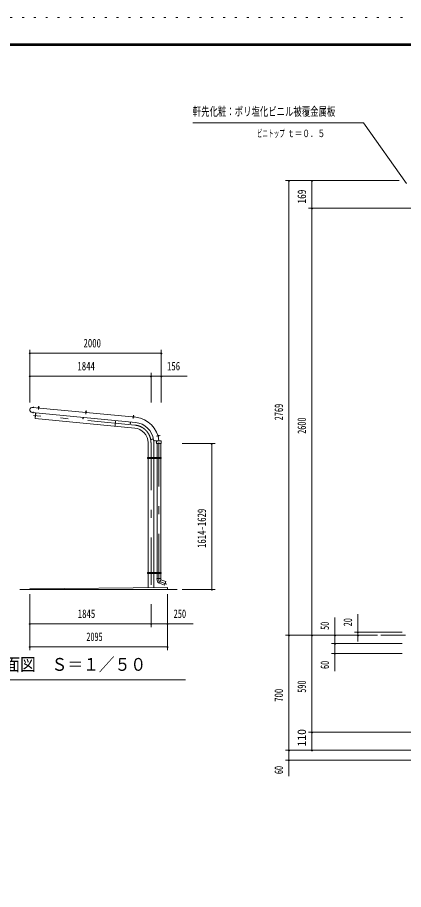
# Model space of a CAD drawing. Units: millimetres, scale not verified. Extents: x -25848 to 25858, y -10500 to 10500.
# Drawn here: x 10128 to 16004, y -2775 to 10500 of the extents above; entities that cross this region are included whole.
import ezdxf
from ezdxf.enums import TextEntityAlignment as Align

# ---------------------------------------------------------------- set-up
doc = ezdxf.new("R2010")
doc.units = ezdxf.units.MM
doc.header["$LTSCALE"] = 60
doc.linetypes.add('USER3', pattern=[24, 12, -5, 2, -5])
doc.linetypes.add('USER4', pattern=[3, 0.5, -2.5])
for name, color, linetype, lineweight in [('0-2_1-05BOLD', 7, 'Continuous', 18), ('0-3_1-25CENTER', 3, 'USER3', 18), ('0-5_1-55DIM', 3, 'Continuous', 18), ('0-6_2-02BOLD', 7, 'Continuous', 18), ('0-A_2-52DIM', 3, 'Continuous', 18), ('0-C_F-F1PAPER', 5, 'Continuous', 18), ('0-D_F-E_J_ADD', 5, 'USER4', 18)]:
    doc.layers.add(name, color=color, linetype=linetype, lineweight=lineweight)
doc.styles.add('ＭＳ ゴシック', font='')
doc.styles.get('ＭＳ ゴシック').set_extended_font_data('MS Gothic')

msp = doc.modelspace()

# ---------------------------------------------------------------- linework, layer by layer
at = {"layer": '0-2_1-05BOLD'}
for p, q in [((11930.47, 4413.16), (10357.34, 4564.64)), ((10447.41, 4566.74), (10446.92, 4561.64)), ((10453.38, 4561.02), (10453.87, 4566.12)), ((10349.96, 4488), (11922.79, 4336.54)), ((11168.58, 4492.15), (11169.07, 4497.25)), ((11175.53, 4496.63), (11175.05, 4491.53)), ((11890.73, 4427.77), (11890.24, 4422.67)), ((11896.71, 4422.05), (11897.2, 4427.14)), ((11621.77, 4365.53), (11613.43, 4278.84)), ((12270.44, 4135.15), (12275.48, 4136.04)), ((12276.61, 4129.65), (12271.57, 4128.75)), ((12285.74, 4131.51), (12284.7, 4137.42)), ((12115.89, 3800.67), (12115.89, 4025.67)), ((12198.17, 4080.32), (12175.52, 4076.33)), ((12204.99, 4025.67), (12204.99, 3800.67)), ((12278.42, 4060.56), (12216.33, 4054.97)), ((12245.56, 4057.49), (12245.56, 4057.6)), ((12248.76, 4057.49), (12248.76, 4057.89)), ((12252.75, 3800.67), (12252.75, 4012.49)), ((12307.74, 4012.49), (12307.74, 3800.67)), ((12108.19, 3792.67), (12114.29, 3792.67)), ((12114.29, 3784.67), (12114.29, 3800.67)), ((12115.89, 2053.27), (12115.89, 3784.67)), ((12204.99, 3784.67), (12204.99, 2053.27)), ((12206.59, 3800.67), (12206.59, 3784.67)), ((12251.15, 3784.67), (12251.15, 3800.67)), ((12252.75, 2053.27), (12252.75, 3784.67)), ((12307.74, 3784.67), (12307.74, 2053.27)), ((12309.34, 3800.67), (12309.34, 3784.67)), ((12309.34, 3792.67), (12315.44, 3792.67)), ((12114.29, 2045.27), (12108.19, 2045.27)), ((12114.29, 2037.27), (12114.29, 2053.27)), ((12115.89, 1821.86), (12115.89, 2037.27)), ((12204.99, 2037.27), (12204.99, 1822.71)), ((12206.59, 2053.27), (12206.59, 2037.27)), ((12251.15, 2037.27), (12251.15, 2053.27)), ((12252.75, 1961.8), (12252.75, 2037.27)), ((12307.74, 2037.27), (12307.74, 1961.8)), ((12309.34, 2053.27), (12309.34, 2037.27)), ((12315.44, 2045.27), (12309.34, 2045.27)), ((12289.17, 1888.03), (12364.94, 1860.46)), ((12310.74, 1938.71), (12291.93, 1887.03)), ((12560.44, 1794.67), (10165.44, 1794.67))]:
    msp.add_line(p, q, dxfattribs=at)
for points in [[(10442.19, 4562.1), (10442.04, 4560.51), (10457.96, 4558.97), (10458.12, 4560.57)], [(11163.85, 4492.61), (11163.7, 4491.02), (11179.62, 4489.48), (11179.78, 4491.08)], [(11885.36, 4421.53), (11901.28, 4420), (11901.44, 4421.59), (11885.51, 4423.12)], [(12270.81, 4123.8), (12268.04, 4139.55), (12269.61, 4139.83), (12272.39, 4124.07)], [(12244.36, 4012.49), (12244.36, 4057.49), (12314.36, 4057.49), (12314.36, 4012.49)], [(12108.19, 3784.67), (12108.19, 3800.67), (12315.44, 3800.67), (12315.44, 3784.67)], [(12315.44, 2037.27), (12108.19, 2037.27), (12108.19, 2053.27), (12315.44, 2053.27)]]:
    msp.add_lwpolyline(points, close=True, dxfattribs=at)
for points in [[(10443.69, 4561.96), (10444.18, 4567.05), (10445.09, 4567.47), (10456.28, 4566.39), (10457.11, 4565.81), (10456.61, 4560.71)], [(10453.67, 4566.65), (10454.52, 4575.42), (10448.55, 4575.99), (10447.7, 4567.22)], [(10448.55, 4575.99), (10449.09, 4576.44), (10454.07, 4575.96), (10454.52, 4575.42)], [(10404.21, 4482.78), (10396.16, 4399.16), (10399.34, 4398.86)], [(11912.05, 4250.08), (10399.05, 4395.77), (10407.4, 4482.47)], [(11129.05, 4412.98), (11126.85, 4390.08), (11123.67, 4390.39), (11125.87, 4413.28)], [(11178.28, 4491.22), (11178.77, 4496.32), (11177.95, 4496.9), (11166.75, 4497.98), (11165.84, 4497.56), (11165.35, 4492.47)], [(11169.37, 4497.73), (11170.21, 4506.5), (11176.18, 4505.93)], [(11170.21, 4506.5), (11170.76, 4506.95), (11175.73, 4506.47), (11176.18, 4505.93), (11175.34, 4497.16)], [(11887.01, 4422.98), (11887.5, 4428.08), (11888.42, 4428.5), (11899.61, 4427.41), (11900.43, 4426.83), (11899.94, 4421.73)], [(11897, 4427.67), (11897.84, 4436.44), (11891.87, 4437.01), (11891.03, 4428.24)], [(11891.87, 4437.01), (11892.42, 4437.46), (11897.4, 4436.99), (11897.84, 4436.44)], [(11850.72, 4343.48), (11848.51, 4320.6), (11845.33, 4320.9), (11847.53, 4343.79)], [(12272.13, 4125.56), (12277.18, 4126.45), (12277.52, 4127.39), (12275.56, 4138.47), (12274.92, 4139.24), (12269.87, 4138.35)], [(12276.02, 4135.89), (12284.7, 4137.42), (12285.28, 4137.01), (12286.15, 4132.09), (12285.74, 4131.51), (12277.06, 4129.98)], [(12175.52, 4076.33), (12174.97, 4079.48), (12197.59, 4083.47)], [(12364.94, 1860.46), (12383.76, 1912.14), (12307.74, 1939.81), (12309.75, 1961.8), (12250.75, 1961.8), (12253.21, 1934.74)], [(10315.44, 1794.67), (10315.44, 1804.67), (12410.44, 1824.67), (12410.44, 1794.67)]]:
    msp.add_lwpolyline(points, dxfattribs=at)
for centre in [(12228.87, 3792.67), (12228.87, 2045.27)]:
    msp.add_circle(centre, 6.25, dxfattribs=at)
for centre, radius, start, end in [((10355.06, 4526.28), 38.62, 82.41238, 262.41238), ((10442.84, 4558.42), 2, 84.4998, 264.4998), ((10445.56, 4564.54), 2.88, 50.11574, 110.11574), ((10449.66, 4556.23), 10.75, 66.91203, 102.08795), ((10455.26, 4563.6), 2.88, 58.88425, 118.88425), ((10456.77, 4557.08), 2, 264.50061, 84.50061), ((11164.5, 4488.93), 2, 84.4998, 264.4998), ((11167.22, 4495.05), 2.88, 50.11574, 110.11574), ((11171.32, 4486.74), 10.75, 66.91203, 102.08795), ((11176.92, 4494.11), 2.88, 58.88425, 118.88425), ((11178.43, 4487.59), 2, 264.50061, 84.50061), ((11886.16, 4419.45), 2, 84.4998, 264.4998), ((11888.89, 4425.56), 2.88, 50.11574, 110.11574), ((11892.98, 4417.26), 10.75, 66.91203, 102.08795), ((11898.59, 4424.62), 2.88, 58.88425, 118.88425), ((11900.09, 4418.1), 2, 264.50061, 84.50061), ((11890.44, 4025.67), 389.55, 4.68604, 84.10165), ((11890.44, 4025.67), 225.45, 0, 84.50003), ((11890.44, 4025.67), 312.55, 7.76237, 84.05869), ((12265.87, 4138.16), 2.38, 10.01471, 190.01471), ((12268.98, 4124.49), 1.68, 190.00774, 10.00774), ((12272.86, 4137.23), 2.88, 335.62325, 35.62325), ((12265.95, 4131.06), 10.75, 352.41954, 27.59546), ((12274.56, 4127.63), 2.88, 344.39175, 44.39175), ((12214.99, 4069.91), 15, 187.76337, 275.1433), ((11890.44, 4025.67), 314.55, 0, 6.42661), ((11890.44, 4025.67), 374.55, 4.87415, 5.13853), ((12307.98, 1939.72), 55, 185.19513, 249.99989)]:
    msp.add_arc(centre, radius, start, end, dxfattribs=at)
at = {"layer": '0-3_1-25CENTER'}
for p, q in [((10372.48, 4555.98), (10374.16, 4573.44)), ((10452.41, 4584.82), (10447.45, 4533.3)), ((11174.08, 4515.33), (11169.11, 4463.81)), ((10364.92, 4477.51), (10366.94, 4498.42)), ((11916.32, 4294.43), (10370.27, 4443.29)), ((11895.73, 4445.85), (11890.77, 4394.32)), ((12301.96, 4137.41), (12245.12, 4127.39)), ((12160.44, 4025.67), (12160.44, 1644.67)), ((12255.32, 4042.49), (12232.52, 4042.49)), ((12241.37, 3792.67), (12216.37, 3792.67)), ((12228.87, 3805.17), (12228.87, 3780.17)), ((12216.37, 2045.27), (12241.37, 2045.27)), ((12228.87, 2057.77), (12228.87, 2032.77))]:
    msp.add_line(p, q, dxfattribs=at)
msp.add_lwpolyline([(12402.99, 1875.87), (12280.25, 1920.55), (12280.25, 4030.63)], dxfattribs=at)
msp.add_arc((11890.44, 4025.67), 270, 0, 84.50003, dxfattribs=at)
at = {"layer": '0-5_1-55DIM'}
for p, q in [((10326.44, 5388.67), (10306.44, 5388.67)), ((10316.44, 4638.67), (10316.44, 5438.67)), ((10316.44, 5388.67), (12316.44, 5388.67)), ((10316.44, 5388.67), (12316.44, 5388.67)), ((12326.44, 5388.67), (12306.44, 5388.67)), ((12316.44, 5438.67), (12316.44, 4638.67)), ((12160.44, 4638.67), (12160.44, 5088.67)), ((10326.44, 5038.67), (10306.44, 5038.67)), ((10316.44, 5038.67), (12160.44, 5038.67)), ((12708.94, 5038.67), (10316.44, 5038.67)), ((12170.44, 5038.67), (12150.44, 5038.67)), ((12160.44, 5038.67), (12316.44, 5038.67)), ((12326.44, 5038.67), (12306.44, 5038.67)), ((13135.44, 4012.49), (12635.44, 4012.49)), ((13095.44, 4012.49), (13075.44, 4012.49)), ((13085.44, 1794.67), (13085.44, 4012.49)), ((12635.44, 1794.67), (13135.44, 1794.67)), ((13095.44, 1794.67), (13075.44, 1794.67)), ((10315.44, 1719.67), (10315.44, 869.67)), ((12410.44, 869.67), (12410.44, 1719.67)), ((12160.44, 1569.67), (12160.44, 1219.67)), ((10325.44, 1269.67), (10305.44, 1269.67)), ((10315.44, 1269.67), (12160.44, 1269.67)), ((12802.94, 1269.67), (10315.44, 1269.67)), ((12170.44, 1269.67), (12150.44, 1269.67)), ((12160.44, 1269.67), (12410.44, 1269.67)), ((12420.44, 1269.67), (12400.44, 1269.67)), ((10325.44, 919.67), (10305.44, 919.67)), ((10315.44, 919.67), (12410.44, 919.67)), ((10315.44, 919.67), (12410.44, 919.67)), ((12420.44, 919.67), (12400.44, 919.67)), ((9687.94, 419.67), (12687.94, 419.67))]:
    msp.add_line(p, q, dxfattribs=at)
for centre in [(10316.44, 5388.67), (12316.44, 5388.67), (10316.44, 5038.67), (12160.44, 5038.67), (12316.44, 5038.67), (13085.44, 4012.49), (13085.44, 1794.67), (10315.44, 1269.67), (12160.44, 1269.67), (12410.44, 1269.67), (10315.44, 919.67), (12410.44, 919.67)]:
    msp.add_arc(centre, 10, 180, 0, dxfattribs=at)
at = {"layer": '0-6_2-02BOLD'}
msp.add_line((16033.87, 1094.93), (15658.87, 1094.93), dxfattribs=at)
at = {"layer": '0-A_2-52DIM'}
for p, q in [((14208.87, 8017.43), (15938.48, 8017.43)), ((14268.87, 8017.43), (14248.87, 8017.43)), ((14258.87, 8017.43), (14258.87, -1050.07)), ((14618.87, 8017.43), (14598.87, 8017.43)), ((14608.87, -655.07), (14608.87, 8017.43)), ((16118, 7594.92), (14558.87, 7594.92)), ((14618.87, 7594.92), (14598.87, 7594.92)), ((14958.87, 549.93), (14958.87, 1364.93)), ((15308.87, 1002.83), (15308.87, 1414.93)), ((14208.87, 1094.93), (15608.87, 1094.93)), ((14268.87, 1094.93), (14248.87, 1094.93)), ((14618.87, 1094.93), (14598.87, 1094.93)), ((14968.87, 1094.93), (14948.87, 1094.93)), ((15258.87, 1144.93), (15983.87, 1144.93)), ((15318.87, 1144.93), (15298.87, 1144.93)), ((15318.87, 1094.93), (15298.87, 1094.93)), ((15983.87, 969.93), (14908.87, 969.93)), ((14968.87, 969.93), (14948.87, 969.93)), ((14908.87, 819.93), (15983.87, 819.93)), ((14968.87, 819.93), (14948.87, 819.93)), ((20484.99, -380.07), (14558.87, -380.07)), ((14618.87, -380.07), (14598.87, -380.07)), ((14208.87, -655.07), (19221.37, -655.07)), ((14268.87, -655.07), (14248.87, -655.07)), ((14618.87, -655.07), (14598.87, -655.07)), ((14208.87, -805.07), (19221.37, -805.07)), ((14268.87, -805.07), (14248.87, -805.07))]:
    msp.add_line(p, q, dxfattribs=at)
msp.add_lwpolyline([(16048.32, 7970.46), (15396.37, 8894.93), (12796.37, 8894.93)], dxfattribs=at)
for centre in [(14258.87, 8017.43), (14608.87, 8017.43), (14608.87, 7594.92), (14258.87, 1094.93), (14608.87, 1094.93), (14958.87, 1094.93), (15308.87, 1144.93), (15308.87, 1094.93), (14958.87, 969.93), (14958.87, 819.93), (14608.87, -380.07), (14258.87, -655.07), (14608.87, -655.07), (14258.87, -805.07)]:
    msp.add_arc(centre, 10, 180, 0, dxfattribs=at)
at = {"layer": '0-C_F-F1PAPER'}
for points in [[(25357.78, -10000), (-3342.22, -10000), (-3342.22, 10100), (25357.78, 10100)], [(25355.28, -9997.5), (-3339.72, -9997.5), (-3339.72, 10097.5), (25355.28, 10097.5)], [(25352.78, -9995), (-3337.22, -9995), (-3337.22, 10095), (25352.78, 10095)], [(25350.28, -9992.5), (25350.28, 10092.5), (-3334.72, 10092.5), (-3334.72, -9992.5)], [(25347.78, -9990), (-3332.22, -9990), (-3332.22, 10090), (25347.78, 10090)], [(25345.28, -9987.5), (25345.28, 10087.5), (-3329.72, 10087.5), (-3329.72, -9987.5)], [(25342.78, -9985), (-3327.22, -9985), (-3327.22, 10085), (25342.78, 10085)], [(25340.28, -9982.5), (25340.28, 10082.5), (-3324.72, 10082.5), (-3324.72, -9982.5)], [(25337.78, -9980), (25337.78, 10080), (-3322.22, 10080), (-3322.22, -9980)], [(25335.28, -9977.5), (25335.28, 10077.5), (-3319.72, 10077.5), (-3319.72, -9977.5)], [(25332.78, -9975), (-3317.22, -9975), (-3317.22, 10075), (25332.78, 10075)]]:
    msp.add_lwpolyline(points, close=True, dxfattribs=at)
at = {"layer": '0-D_F-E_J_ADD'}
msp.add_lwpolyline([(25857.78, -10500), (-3842.22, -10500), (-3842.22, 10500), (25857.78, 10500)], close=True, dxfattribs=at)

# ---------------------------------------------------------------- texts
at = {"layer": '0-5_1-55DIM', "color": 7, "style": 'ＭＳ ゴシック'}
for s, height, width, p in [('2000', 130.2, 0.75, (11133.41, 5438.67)), ('1844', 130.2, 0.75, (11040.88, 5088.67)), ('156', 130.2, 0.75, (12403.79, 5088.67)), ('1845', 130.2, 0.75, (11045.71, 1319.67)), ('250', 130.2, 0.65, (12504.86, 1319.67)), ('2095', 130.2, 0.7, (11176.93, 969.67)), ('側面図\u3000Ｓ＝１／５０', 195.4, 0.9, (9687.94, 496.31))]:
    msp.add_text(s, height=height, dxfattribs=dict(at, width=width)).set_placement(p, align=Align.BOTTOM_LEFT)
at = {"layer": '0-5_1-55DIM', "color": 7, "style": 'ＭＳ ゴシック', "width": 0.75}
msp.add_text('1614-1629', height=130.2, rotation=90, dxfattribs=at).set_placement((13035.44, 2424.82), align=Align.BOTTOM_LEFT)
at = {"layer": '0-A_2-52DIM', "color": 7, "style": 'ＭＳ ゴシック'}
for s, height, width, p in [('軒先化粧：ポリ塩化ビニル被覆金属板', 130.2, 0.7, (12796.37, 8962.7)), ('ビニトップ ', 110.7, 0.55, (13771.37, 8644.93)), ('ｔ＝０．５', 110.7, 0.75, (14230.65, 8644.93))]:
    msp.add_text(s, height=height, dxfattribs=dict(at, width=width)).set_placement(p, align=Align.BOTTOM_LEFT)
for s, width, p in [('169', 0.8, (14558.87, 7667.1)), ('2769', 0.65, (14208.87, 4366.94)), ('2600', 0.7, (14558.87, 4162.18)), ('20', 0.7, (15258.87, 1232.61)), ('50', 0.7, (14908.87, 1178.21)), ('60', 0.7, (14908.87, 582.81)), ('590', 0.7, (14558.87, 221.05)), ('700', 0.75, (14208.87, 82.93)), ('60', 0.7, (14208.87, -1017.19))]:
    msp.add_text(s, height=130.2, rotation=90, dxfattribs=dict(at, width=width)).set_placement(p, align=Align.BOTTOM_LEFT)
msp.add_text('110', height=130.2, rotation=90, dxfattribs=at).set_placement((14558.87, -597.38), align=Align.BOTTOM_LEFT)

doc.saveas('drawing.dxf')
